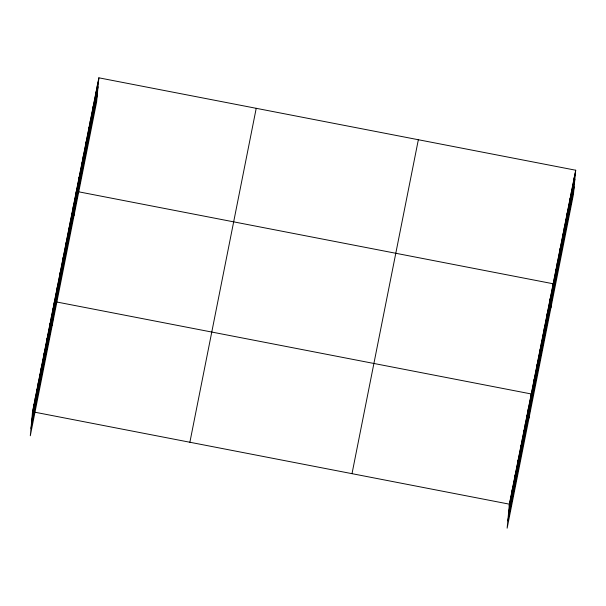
<?xml version="1.0" encoding="UTF-8"?>
<svg xmlns="http://www.w3.org/2000/svg" width="606" height="606" viewBox="0 0 606 606"><rect width="100%" height="100%" fill="white"/><g stroke="black" fill="none" stroke-linecap="round" stroke-linejoin="round"><path stroke-width="0.91" d="M33.838 406.05L33.989 404.407M35.292 398.71L35.443 397.059M36.754 391.362L36.905 389.711M38.216 384.015L38.367 382.363M39.67 376.667L39.822 375.016M41.132 369.319L41.284 367.675M42.594 361.971L42.746 360.328M44.049 354.624L44.2 352.98M45.511 347.283L45.662 345.632M46.973 339.936L47.124 338.284M48.427 332.588L48.578 330.937M49.889 325.24L50.04 323.596M51.343 317.892L51.502 316.249M52.805 310.545L52.957 308.901M52.192 325.573L54.419 301.553M55.722 295.857L55.881 294.205M57.184 288.509L57.335 286.858M58.646 281.161L58.797 279.517M60.1 273.814L60.259 272.17M61.562 266.466L61.714 264.822M63.024 259.126L63.175 257.474M64.478 251.778L64.637 250.126M65.94 244.43L66.092 242.779M67.402 237.082L67.554 235.439M68.857 229.735L69.016 228.091M70.319 222.387L70.47 220.743M71.781 215.047L71.932 213.395M73.235 207.699L73.387 206.048M74.697 200.351L74.849 198.7M74.083 215.38L76.311 191.352M77.568 185.906L77.719 184.262M78.977 178.808L79.128 177.164M80.386 171.718L80.537 170.066M81.795 164.62L81.946 162.969M83.204 157.522L83.355 155.878M84.613 150.424L84.764 148.781M86.022 143.334L86.173 141.683M87.431 136.236L87.582 134.585M88.84 129.139L88.999 127.487M90.249 122.041L90.408 120.397M91.665 114.943L91.817 113.299M93.074 107.853L93.226 106.201M94.483 100.755L94.634 99.104M95.892 93.657L96.043 92.014M97.301 86.56L97.452 84.916M98.861 77.818L96.634 101.838L30.3 435.775L32.527 411.754L98.861 77.818L575.7 170.225L573.473 194.246L507.139 528.182L509.366 504.162L575.7 170.225M510.669 498.465L510.828 496.814M512.131 491.118L512.282 489.466M513.593 483.77L513.744 482.118M515.047 476.422L515.206 474.778M516.509 469.074L516.66 467.431M517.971 461.727L518.122 460.083M519.425 454.386L519.584 452.735M520.887 447.039L521.039 445.387M522.349 439.691L522.501 438.04M523.804 432.343L523.963 430.699M525.266 424.995L525.417 423.352M526.728 417.648L526.879 416.004M528.182 410.3L528.334 408.656M529.644 402.96L529.795 401.308M529.03 417.981L531.257 393.961L56.919 302.038M532.56 388.264L532.712 386.613M534.022 380.916L534.174 379.273M535.484 373.569L535.636 371.925M536.939 366.221L537.09 364.577M538.401 358.881L538.552 357.229M539.863 351.533L540.014 349.882M541.317 344.185L541.469 342.534M542.779 336.838L542.931 335.194M544.241 329.49L544.393 327.846M545.695 322.142L545.847 320.498M547.157 314.802L547.309 313.15M548.612 307.454L548.771 305.803M550.074 300.106L550.225 298.455M551.536 292.759L551.687 291.115M550.915 307.787L553.149 283.767L78.81 191.837M554.407 278.313L554.558 276.669M555.816 271.223L555.967 269.572M557.225 264.125L557.376 262.474M558.634 257.027L558.785 255.384M560.042 249.93L560.194 248.286M561.451 242.839L561.603 241.188M562.86 235.742L563.012 234.09M564.269 228.644L564.421 226.992M565.678 221.546L565.83 219.902M567.087 214.448L567.239 212.804M568.496 207.358L568.655 205.707M569.905 200.26L570.064 198.609M571.322 193.162L571.473 191.519M572.731 186.065L572.882 184.421M574.14 178.975L574.291 177.323M32.376 413.398L98.71 79.469M31.694 420.784L98.028 86.847M30.982 428.389L97.316 94.453M189.883 442.244L256.217 108.315M352.01 473.665L418.345 139.736M509.214 505.805L575.548 171.877M508.525 513.191L574.859 179.255M507.82 520.796L574.155 186.868M35.027 412.239L509.366 504.162"/></g></svg>
